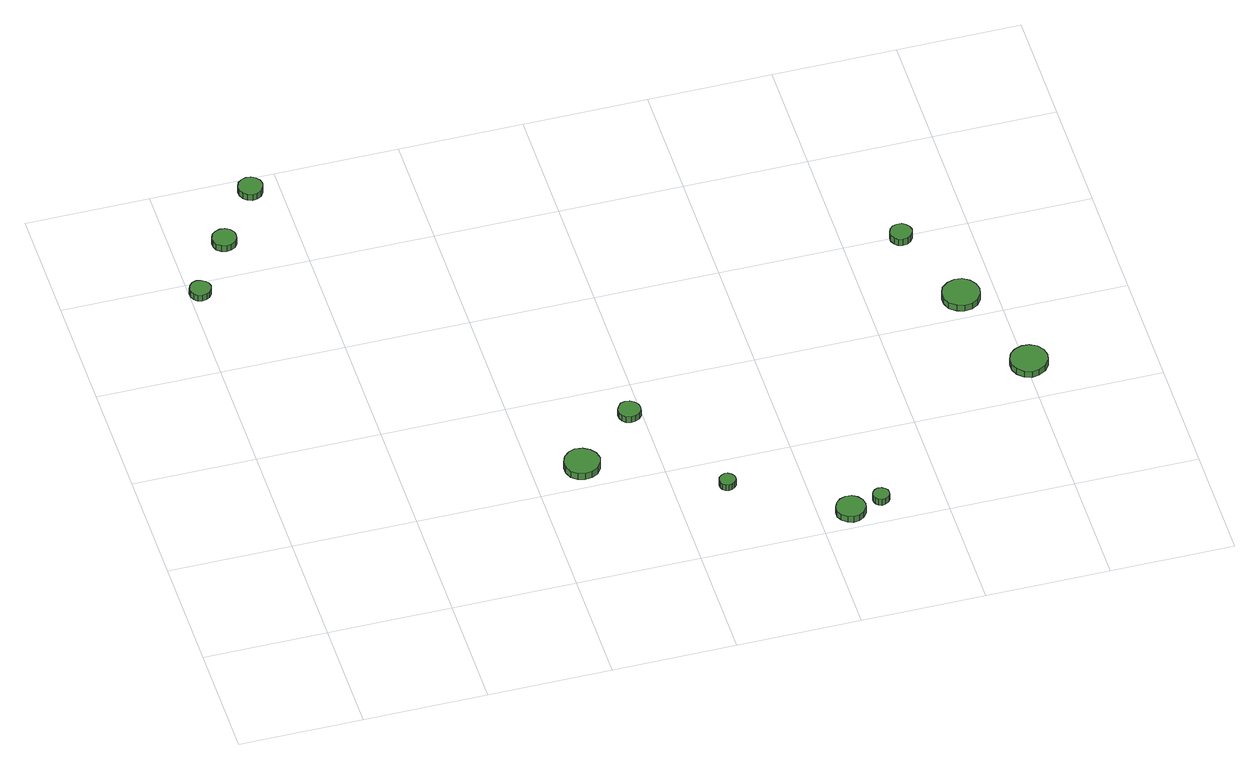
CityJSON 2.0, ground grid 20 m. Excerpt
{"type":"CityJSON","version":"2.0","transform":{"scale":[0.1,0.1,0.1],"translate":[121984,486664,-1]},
"CityObjects":{
"tree1":{"type":"SolitaryVegetationObject","attributes":{"function":"something"},"geometry":[{"type":"MultiSurface","lod":"1","boundaries":[[[0,1,2,3,4,5,6,7,8,9,10,11,12,13,14]],[[15,16,17,18,19,20,21,22,23,24,25,26,27,28,29]],[[0,29,28,1]],[[1,28,27,2]],[[2,27,26,3]],[[3,26,25,4]],[[4,25,24,5]],[[5,24,23,6]],[[6,23,22,7]],[[7,22,21,8]],[[8,21,20,9]],[[9,20,19,10]],[[10,19,18,11]],[[11,18,17,12]],[[12,17,16,13]],[[13,16,15,14]],[[14,15,29,0]]]}]},
"tree2":{"type":"SolitaryVegetationObject","attributes":{"function":"something"},"geometry":[{"type":"MultiSurface","lod":"1","boundaries":[[[30,31,32,33,34,35,36,37,38,39,40,41,42,43,44]],[[45,46,47,48,49,50,51,52,53,54,55,56,57,58,59]],[[30,59,58,31]],[[31,58,57,32]],[[32,57,56,33]],[[33,56,55,34]],[[34,55,54,35]],[[35,54,53,36]],[[36,53,52,37]],[[37,52,51,38]],[[38,51,50,39]],[[39,50,49,40]],[[40,49,48,41]],[[41,48,47,42]],[[42,47,46,43]],[[43,46,45,44]],[[44,45,59,30]]]}]},
"tree3":{"type":"SolitaryVegetationObject","attributes":{"function":"something"},"geometry":[{"type":"MultiSurface","lod":"1","boundaries":[[[60,61,62,63,64,65,66,67,68,69,70,71,72,73,74]],[[75,76,77,78,79,80,81,82,83,84,85,86,87,88,89]],[[60,89,88,61]],[[61,88,87,62]],[[62,87,86,63]],[[63,86,85,64]],[[64,85,84,65]],[[65,84,83,66]],[[66,83,82,67]],[[67,82,81,68]],[[68,81,80,69]],[[69,80,79,70]],[[70,79,78,71]],[[71,78,77,72]],[[72,77,76,73]],[[73,76,75,74]],[[74,75,89,60]]]}]},
"tree4":{"type":"SolitaryVegetationObject","attributes":{"function":"something"},"geometry":[{"type":"MultiSurface","lod":"1","boundaries":[[[90,91,92,93,94,95,96,97,98,99,100,101,102,103,104]],[[105,106,107,108,109,110,111,112,113,114,115,116,117,118,119]],[[90,119,118,91]],[[91,118,117,92]],[[92,117,116,93]],[[93,116,115,94]],[[94,115,114,95]],[[95,114,113,96]],[[96,113,112,97]],[[97,112,111,98]],[[98,111,110,99]],[[99,110,109,100]],[[100,109,108,101]],[[101,108,107,102]],[[102,107,106,103]],[[103,106,105,104]],[[104,105,119,90]]]}]},
"tree5":{"type":"SolitaryVegetationObject","attributes":{"function":"something"},"geometry":[{"type":"MultiSurface","lod":"1","boundaries":[[[120,121,122,123,124,125,126,127,128,129,130,131,132,133,134]],[[135,136,137,138,139,140,141,142,143,144,145,146,147,148,149]],[[120,149,148,121]],[[121,148,147,122]],[[122,147,146,123]],[[123,146,145,124]],[[124,145,144,125]],[[125,144,143,126]],[[126,143,142,127]],[[127,142,141,128]],[[128,141,140,129]],[[129,140,139,130]],[[130,139,138,131]],[[131,138,137,132]],[[132,137,136,133]],[[133,136,135,134]],[[134,135,149,120]]]}]},
"tree6":{"type":"SolitaryVegetationObject","attributes":{"function":"something"},"geometry":[{"type":"MultiSurface","lod":"1","boundaries":[[[150,151,152,153,154,155,156,157,158,159,160,161,162,163,164]],[[165,166,167,168,169,170,171,172,173,174,175,176,177,178,179]],[[150,179,178,151]],[[151,178,177,152]],[[152,177,176,153]],[[153,176,175,154]],[[154,175,174,155]],[[155,174,173,156]],[[156,173,172,157]],[[157,172,171,158]],[[158,171,170,159]],[[159,170,169,160]],[[160,169,168,161]],[[161,168,167,162]],[[162,167,166,163]],[[163,166,165,164]],[[164,165,179,150]]]}]},
"tree7":{"type":"SolitaryVegetationObject","attributes":{"function":"something"},"geometry":[{"type":"MultiSurface","lod":"1","boundaries":[[[180,181,182,183,184,185,186,187,188,189,190,191,192,193,194]],[[195,196,197,198,199,200,201,202,203,204,205,206,207,208,209]],[[180,209,208,181]],[[181,208,207,182]],[[182,207,206,183]],[[183,206,205,184]],[[184,205,204,185]],[[185,204,203,186]],[[186,203,202,187]],[[187,202,201,188]],[[188,201,200,189]],[[189,200,199,190]],[[190,199,198,191]],[[191,198,197,192]],[[192,197,196,193]],[[193,196,195,194]],[[194,195,209,180]]]}]},
"tree8":{"type":"SolitaryVegetationObject","attributes":{"function":"something"},"geometry":[{"type":"MultiSurface","lod":"1","boundaries":[[[210,211,212,213,214,215,216,217,218,219,220,221,222,223,224]],[[225,226,227,228,229,230,231,232,233,234,235,236,237,238,239]],[[210,239,238,211]],[[211,238,237,212]],[[212,237,236,213]],[[213,236,235,214]],[[214,235,234,215]],[[215,234,233,216]],[[216,233,232,217]],[[217,232,231,218]],[[218,231,230,219]],[[219,230,229,220]],[[220,229,228,221]],[[221,228,227,222]],[[222,227,226,223]],[[223,226,225,224]],[[224,225,239,210]]]}]},
"tree9":{"type":"SolitaryVegetationObject","attributes":{"function":"something"},"geometry":[{"type":"MultiSurface","lod":"1","boundaries":[[[240,241,242,243,244,245,246,247,248,249,250,251,252,253,254]],[[255,256,257,258,259,260,261,262,263,264,265,266,267,268,269]],[[240,269,268,241]],[[241,268,267,242]],[[242,267,266,243]],[[243,266,265,244]],[[244,265,264,245]],[[245,264,263,246]],[[246,263,262,247]],[[247,262,261,248]],[[248,261,260,249]],[[249,260,259,250]],[[250,259,258,251]],[[251,258,257,252]],[[252,257,256,253]],[[253,256,255,254]],[[254,255,269,240]]]}]},
"tree10":{"type":"SolitaryVegetationObject","attributes":{"function":"something"},"geometry":[{"type":"MultiSurface","lod":"1","boundaries":[[[270,271,272,273,274,275,276,277,278,279,280,281,282,283,284]],[[285,286,287,288,289,290,291,292,293,294,295,296,297,298,299]],[[270,299,298,271]],[[271,298,297,272]],[[272,297,296,273]],[[273,296,295,274]],[[274,295,294,275]],[[275,294,293,276]],[[276,293,292,277]],[[277,292,291,278]],[[278,291,290,279]],[[279,290,289,280]],[[280,289,288,281]],[[281,288,287,282]],[[282,287,286,283]],[[283,286,285,284]],[[284,285,299,270]]]}]},
"tree11":{"type":"SolitaryVegetationObject","attributes":{"function":"something"},"geometry":[{"type":"MultiSurface","lod":"1","boundaries":[[[300,301,302,303,304,305,306,307,308,309,310,311,312,313,314]],[[315,316,317,318,319,320,321,322,323,324,325,326,327,328,329]],[[300,329,328,301]],[[301,328,327,302]],[[302,327,326,303]],[[303,326,325,304]],[[304,325,324,305]],[[305,324,323,306]],[[306,323,322,307]],[[307,322,321,308]],[[308,321,320,309]],[[309,320,319,310]],[[310,319,318,311]],[[311,318,317,312]],[[312,317,316,313]],[[313,316,315,314]],[[314,315,329,300]]]}]}
},
"vertices":[
[35,777,19],[33,784,19],[29,789,19],[23,793,19],[16,794,19],[9,792,19],[4,787,19],[1,780,19],[1,773,19],[4,767,19],[9,762,19],[16,760,19],[23,761,19],[29,764,19],[33,770,19],[33,770,7],[29,764,7],[23,761,7],[16,760,7],[9,762,7],[4,767,7],[1,773,7],[1,780,7],[4,787,7],[9,792,7],[16,794,7],[23,793,7],[29,789,7],[33,784,7],[35,777,7],
[103,874,19],[102,882,19],[97,889,19],[90,893,19],[82,894,19],[74,891,19],[68,886,19],[65,878,19],[65,870,19],[68,863,19],[74,858,19],[82,855,19],[90,856,19],[97,860,19],[102,867,19],[102,867,7],[97,860,7],[90,856,7],[82,855,7],[74,858,7],[68,863,7],[65,870,7],[65,878,7],[68,886,7],[74,891,7],[82,894,7],[90,893,7],[97,889,7],[102,882,7],[103,874,7],
[174,973,19],[172,981,19],[167,988,19],[160,992,19],[152,993,19],[144,990,19],[138,985,19],[135,977,19],[135,969,19],[138,961,19],[144,956,19],[152,953,19],[160,954,19],[167,958,19],[172,965,19],[172,965,7],[167,958,7],[160,954,7],[152,953,7],[144,956,7],[138,961,7],[135,969,7],[135,977,7],[138,985,7],[144,990,7],[152,993,7],[160,992,7],[167,988,7],[172,981,7],[174,973,7],
[507,243,22],[504,255,22],[497,264,22],[487,270,22],[475,272,22],[464,268,22],[455,260,22],[450,249,22],[450,237,22],[455,226,22],[464,218,22],[475,215,22],[487,216,22],[497,222,22],[504,232,22],[504,232,9],[497,222,9],[487,216,9],[475,215,9],[464,218,9],[455,226,9],[450,237,9],[450,249,9],[455,260,9],[464,268,9],[475,272,9],[487,270,9],[497,264,9],[504,255,9],[507,243,9],
[598,335,21],[597,342,21],[592,348,21],[586,352,21],[578,353,21],[571,351,21],[566,345,21],[563,339,21],[563,331,21],[566,324,21],[571,319,21],[578,317,21],[586,318,21],[592,321,21],[597,327,21],[597,327,9],[592,321,9],[586,318,9],[578,317,9],[571,319,9],[566,324,9],[563,331,9],[563,339,9],[566,345,9],[571,351,9],[578,353,9],[586,352,9],[592,348,9],[597,342,9],[598,335,9],
[696,142,23],[695,147,23],[692,151,23],[687,154,23],[682,155,23],[677,153,23],[672,149,23],[670,144,23],[670,139,23],[672,134,23],[677,130,23],[682,128,23],[687,129,23],[692,132,23],[695,136,23],[695,136,11],[692,132,11],[687,129,11],[682,128,11],[677,130,11],[672,134,11],[670,139,11],[670,144,11],[672,149,11],[677,153,11],[682,155,11],[687,154,11],[692,151,11],[695,147,11],[696,142,11],
[873,30,24],[871,40,24],[865,48,24],[857,53,24],[847,54,24],[838,51,24],[830,44,24],[826,35,24],[826,25,24],[830,17,24],[838,10,24],[847,7,24],[857,8,24],[865,13,24],[871,21,24],[871,21,12],[865,13,12],[857,8,12],[847,7,12],[838,10,12],[830,17,12],[826,25,12],[826,35,12],[830,44,12],[838,51,12],[847,54,12],[857,53,12],[865,48,12],[871,40,12],[873,30,12],
[915,44,24],[914,50,24],[911,54,24],[906,57,24],[900,58,24],[895,56,24],[891,52,24],[889,47,24],[889,42,24],[891,37,24],[895,33,24],[900,31,24],[906,32,24],[911,35,24],[914,39,24],[914,39,12],[911,35,12],[906,32,12],[900,31,12],[895,33,12],[891,37,12],[889,42,12],[889,47,12],[891,52,12],[895,56,12],[900,58,12],[906,57,12],[911,54,12],[914,50,12],[915,44,12],
[1108,592,27],[1106,599,27],[1102,605,27],[1096,609,27],[1088,609,27],[1081,607,27],[1076,602,27],[1073,595,27],[1073,588,27],[1076,581,27],[1081,576,27],[1088,574,27],[1096,575,27],[1102,579,27],[1106,585,27],[1106,585,14],[1102,579,14],[1096,575,14],[1088,574,14],[1081,576,14],[1076,581,14],[1073,588,14],[1073,595,14],[1076,602,14],[1081,607,14],[1088,609,14],[1096,609,14],[1102,605,14],[1106,599,14],[1108,592,14],
[1173,438,26],[1170,450,26],[1163,460,26],[1152,467,26],[1140,468,26],[1128,464,26],[1118,456,26],[1113,444,26],[1113,432,26],[1118,420,26],[1128,412,26],[1140,408,26],[1152,409,26],[1163,415,26],[1170,426,26],[1170,426,14],[1163,415,14],[1152,409,14],[1140,408,14],[1128,412,14],[1118,420,14],[1113,432,14],[1113,444,14],[1118,456,14],[1128,464,14],[1140,468,14],[1152,467,14],[1163,460,14],[1170,450,14],[1173,438,14],
[1233,268,26],[1231,281,26],[1223,291,26],[1212,297,26],[1200,298,26],[1188,294,26],[1179,286,26],[1174,275,26],[1174,262,26],[1179,251,26],[1188,242,26],[1200,238,26],[1212,240,26],[1223,246,26],[1231,256,26],[1231,256,14],[1223,246,14],[1212,240,14],[1200,238,14],[1188,242,14],[1179,251,14],[1174,262,14],[1174,275,14],[1179,286,14],[1188,294,14],[1200,298,14],[1212,297,14],[1223,291,14],[1231,281,14],[1233,268,14]
]}
